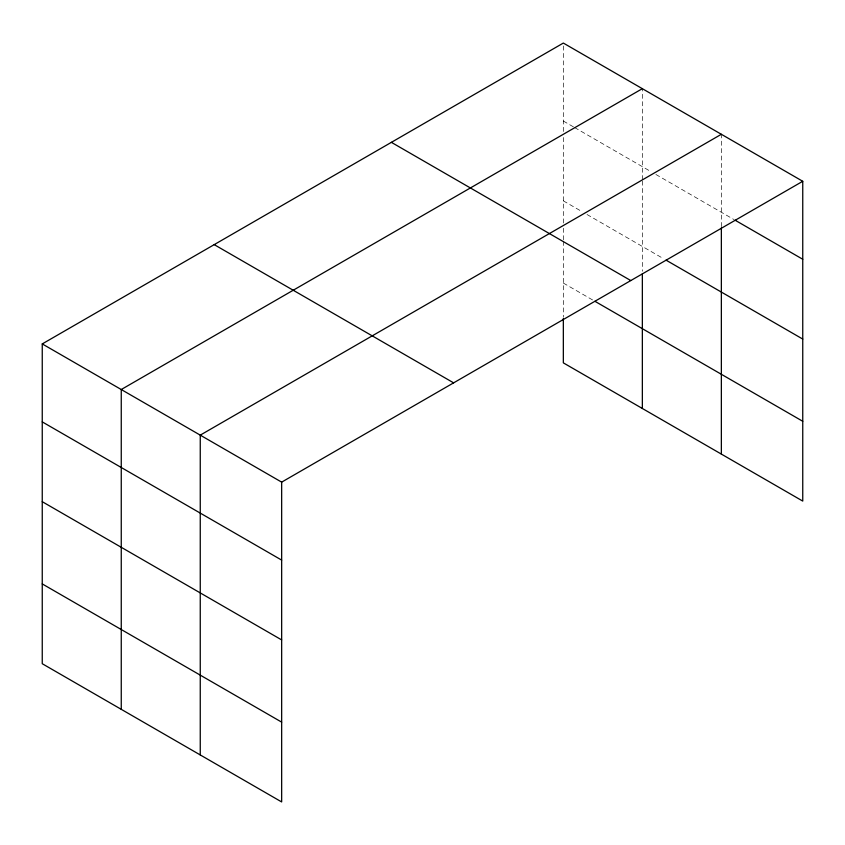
<?xml version="1.0" encoding="UTF-8"?>
<svg xmlns="http://www.w3.org/2000/svg" width="845" height="845" viewBox="0 0 845 845"><rect width="100%" height="100%" fill="white"/><g stroke="black" fill="none" stroke-linecap="round" stroke-linejoin="round"><path stroke-width="0.63" stroke-dasharray="4.22 3.17" d="M563.34 223.027L563.34 136.742M563.34 131.503L563.34 43.063M642.348 181.041L642.348 271.256M642.348 179.731L642.348 88.672M721.355 226.65L721.355 134.292M563.34 121.036L573.501 126.898M574.632 127.553L651.379 171.862M655.889 174.471L733.787 219.446M563.34 200.846L582.532 211.915M587.043 214.524L663.79 258.834M563.34 283.064L592.683 300.007M563.34 228.245L563.34 239.991M563.34 241.3L563.34 317.076"/><path stroke-width="1.27" d="M721.355 227.96L721.355 454.092M563.34 318.385L563.34 362.864L802.75 501.085L802.75 181.284L563.34 43.063L42.25 343.915L42.25 663.716L281.66 801.937L281.66 482.136L42.25 343.915M642.348 88.672L121.257 389.524L121.257 709.335M721.355 134.292L200.254 435.133L200.254 754.944M281.66 482.136L802.75 181.284M734.918 220.101L802.75 259.257M666.05 260.144L802.75 339.067M391.383 142.34L630.793 280.561M594.943 301.306L802.75 421.285M214.207 244.627L453.617 382.848M42.25 421.887L281.66 560.108M42.25 501.687L281.66 639.908M42.25 583.916L281.66 722.137M642.348 273.864L642.348 408.484"/></g></svg>
